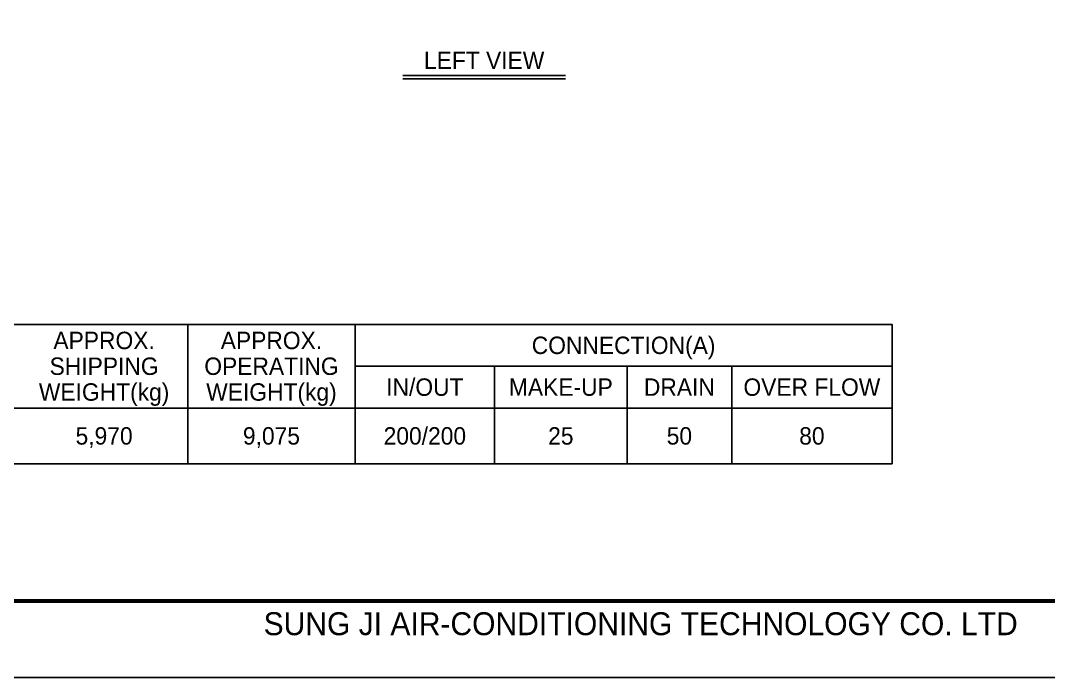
# Model space of a CAD drawing. Header units: millimetres. Extents: x 2557 to 34820, y 2099 to 24914.
# Drawn here: x 11598 to 21917, y 2099 to 8698 of the extents above; entities that cross this region are included whole.
import ezdxf
from ezdxf.enums import TextEntityAlignment as Align

# ---------------------------------------------------------------- set-up
doc = ezdxf.new("R2010")
doc.units = ezdxf.units.MM
for name, color, linetype in [('냉각탑_box', 1, 'Continuous'), ('냉각탑_form', 1, 'Continuous'), ('냉각탑_text', 3, 'Continuous')]:
    doc.layers.add(name, color=color, linetype=linetype)
doc.styles.add('돋움', font='Dotum.ttf')

# ---------------------------------------------------------------- blocks, each defined once
blk = doc.blocks.new('냉각탑form')
at = {"layer": 'Defpoints'}
blk.add_lwpolyline([(0, 297.07), (420.1, 297.07), (420.1, 0), (0, 0)], close=True, dxfattribs=at)
at = {"layer": '냉각탑_form', "const_width": 0.5}
blk.add_lwpolyline([(10, 287.07), (10, 10), (410.1, 10), (410.1, 287.07)], close=True, dxfattribs=at)
at = {"layer": '냉각탑_form', "style": '돋움'}
blk.add_text('SUNG JI AIR-CONDITIONING TECHNOLOGY CO. LTD', height=3.0007, dxfattribs=at).set_placement((149.5, 5.53))

msp = doc.modelspace()

# ---------------------------------------------------------------- linework, layer by layer
at = {"layer": '냉각탑_box'}
for p, q in [((15435.3, 8146.7), (17068.7, 8146.7)), ((15435.3, 8111.7), (17068.7, 8111.7)), ((13276.9, 5645.7), (13276.9, 4245.7)), ((14956.9, 5645.7), (14956.9, 4245.7)), ((14956.9, 5225.7), (20346.9, 5225.7)), ((16356.9, 5225.7), (16356.9, 4245.7)), ((17686.9, 5225.7), (17686.9, 4245.7)), ((18736.9, 5225.7), (18736.9, 4245.7)), ((5296.9, 4805.7), (20346.9, 4805.7))]:
    msp.add_line(p, q, dxfattribs=at)
msp.add_lwpolyline([(5296.9, 5645.7), (20346.9, 5645.7), (20346.9, 4245.7), (5296.9, 4245.7)], close=True, dxfattribs=at)

# ---------------------------------------------------------------- block references
at = {"layer": '냉각탑_form', "xscale": 76.7980057517581, "yscale": 76.7980057517581, "zscale": 76.7980057517581}
msp.add_blockref('냉각탑form', (2556.6, 2098.9), dxfattribs=at)

# ---------------------------------------------------------------- texts
at = {"layer": '냉각탑_text', "style": '돋움'}
for s, p in [('LEFT VIEW', (16252, 8298.4)), ('APPROX.', (12436.9, 5484.7)), ('APPROX.', (14116.9, 5484.7)), ('CONNECTION(A)', (17651.9, 5435.7)), ('SHIPPING', (12436.9, 5225.7)), ('OPERATING', (14116.9, 5225.7)), ('WEIGHT(kg)', (12436.9, 4966.7)), ('WEIGHT(kg)', (14116.9, 4966.7)), ('IN/OUT', (15656.9, 5015.7)), ('MAKE-UP', (17021.9, 5015.7)), ('DRAIN', (18211.9, 5015.7)), ('OVER FLOW', (19541.9, 5015.7)), ('5,970', (12436.9, 4525.7)), ('9,075', (14116.9, 4525.7)), ('200/200', (15656.9, 4525.7)), ('25', (17021.9, 4525.7)), ('50', (18211.9, 4525.7)), ('80', (19541.9, 4525.7))]:
    msp.add_text(s, height=175, dxfattribs=at).set_placement(p, align=Align.MIDDLE_CENTER)

doc.saveas('drawing.dxf')
